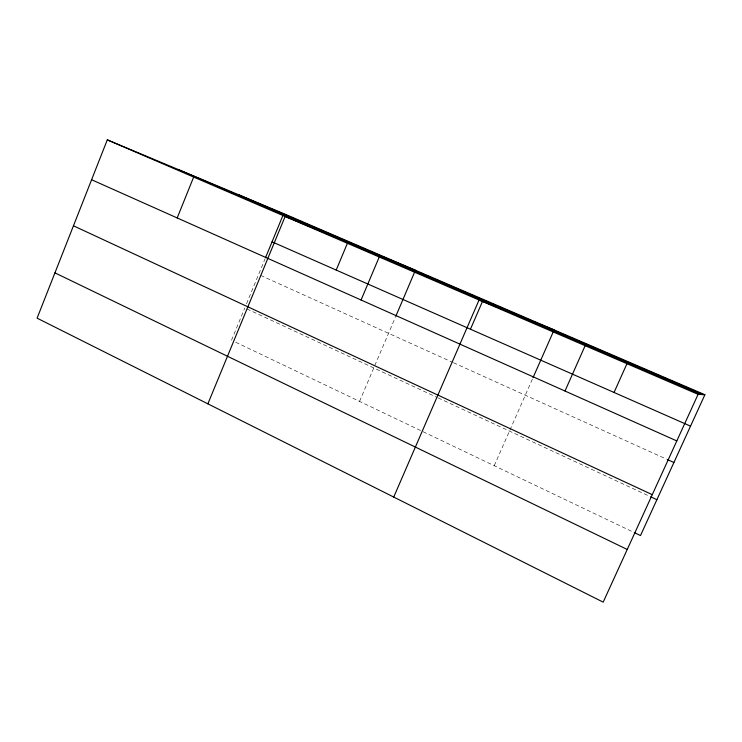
<?xml version="1.0" encoding="UTF-8"?>
<svg xmlns="http://www.w3.org/2000/svg" width="742" height="742" viewBox="0 0 742 742"><rect width="100%" height="100%" fill="white"/><g stroke="black" fill="none" stroke-linecap="round" stroke-linejoin="round"><path stroke-width="0.56" stroke-dasharray="3.71 2.78" d="M231.504 340.226L244.814 307.949M246.53 303.766L265.117 258.68M359.536 401.376L395.3 317.455M494.218 465.698L532.571 378.735M260.683 275.43L452.388 362.217M453.436 362.69L666.529 459.159M246.882 308.913L437.131 397.434M438.17 397.916L649.575 496.287M235.687 342.22L633.232 532.088"/><path stroke-width="1.11" d="M704.9 394.735L283.694 213.603L107.293 139.858L37.1 318.16L603.181 602.142L698.092 394.345L704.9 394.735L640.494 535.557L634.271 532.58M177.199 217.944L193.662 177.06M265.543 257.622L283.258 214.642M207.871 403.833L285.132 216.46L415.418 270.246M336.191 270.069L347.33 243.478M361.066 300.009L379.236 257.001M395.746 316.398L414.528 272.333M393.724 497.066L479.054 299.991L554.107 329.893M470.447 329.207L483.339 299.462M533.025 377.697L553.653 330.932M564.996 391.025L585.141 345.689M614.051 392.462L626.971 363.682M237.913 194.46L703.203 394.642M179.443 170.02L700.967 394.512M107.293 139.858L698.092 394.345M272.064 241.818L690.533 426.158M91.6 179.74L676.815 440.933M667.587 459.641L673.903 462.498M73.458 225.8L652.274 494.664M650.623 496.778L656.893 499.7M54.936 272.861L627.24 549.47"/></g></svg>
